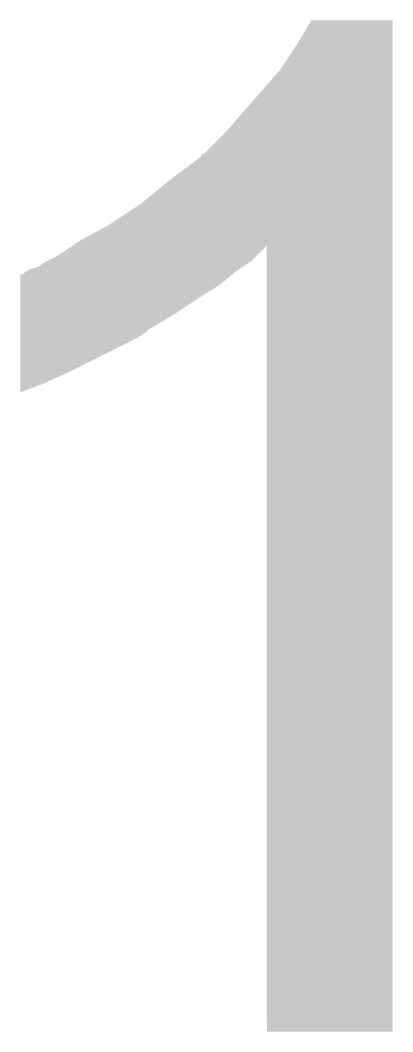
# Model space of a CAD drawing. Extents: x -1.3 to 24.2, y -3.9 to 39.2.
# Drawn here: x 15.697 to 16.058, y 5.004 to 5.984 of the extents above; entities that cross this region are included whole.
import ezdxf

# ---------------------------------------------------------------- set-up
doc = ezdxf.new("R2010")
doc.units = 0
doc.layers.add('6DOF_IMU_14_CLICK_V100_GTO', color=14, linetype='CONTINUOUS')

msp = doc.modelspace()

# ---------------------------------------------------------------- linework, layer by layer
at = {"layer": '6DOF_IMU_14_CLICK_V100_GTO'}
for points in [[(15.9639, 5.958838), (15.979136, 5.984216), (16.057878, 5.958838), (16.05788, 5.984216)], [(15.979136, 5.984216), (15.979152, 5.98424), (16.05788, 5.984216), (15.979152, 5.98424)], [(15.94866, 5.93598), (15.9639, 5.958838), (16.057878, 5.93598), (16.057878, 5.958838)], [(15.9131, 5.89534), (15.94866, 5.93598), (16.057876, 5.89534), (16.057878, 5.93598)], [(15.89786, 5.87756), (15.9131, 5.89534), (16.057876, 5.87756), (16.057876, 5.89534)], [(15.875006, 5.854706), (15.89786, 5.87756), (16.057876, 5.854706), (16.057876, 5.87756)], [(15.87246, 5.85217), (15.872484, 5.8547), (16.057876, 5.85217), (16.057876, 5.8547)], [(15.872484, 5.8547), (15.875006, 5.854706), (16.057876, 5.8547), (16.057876, 5.854706)], [(15.84198, 5.8293), (15.87246, 5.85217), (16.057876, 5.8293), (16.057876, 5.85217)], [(15.81404, 5.80644), (15.84198, 5.8293), (16.057874, 5.80644), (16.057876, 5.8293)], [(15.78356, 5.78612), (15.81404, 5.80644), (16.057874, 5.78612), (16.057874, 5.80644)], [(15.755618, 5.770878), (15.78356, 5.78612), (16.057874, 5.770878), (16.057874, 5.78612)], [(15.732762, 5.755642), (15.747942, 5.765762), (15.9258, 5.755642), (15.935918, 5.765762)], [(15.747942, 5.765762), (15.755618, 5.770878), (16.057874, 5.765762), (16.057874, 5.770878)], [(15.93596, 5.003824), (15.935918, 5.765762), (16.057856, 5.003824), (16.057874, 5.765762)], [(15.722602, 5.75056), (15.732762, 5.755642), (15.92072, 5.75056), (15.9258, 5.755642)], [(15.707362, 5.74294), (15.714984, 5.745482), (15.90929, 5.74294), (15.913102, 5.745482)], [(15.714984, 5.745482), (15.722602, 5.75056), (15.913102, 5.745482), (15.92072, 5.75056)], [(15.69722, 5.7277), (15.697224, 5.73786), (15.890238, 5.7277), (15.90243, 5.73786)], [(15.697224, 5.73786), (15.699746, 5.737866), (15.90243, 5.73786), (15.902438, 5.737866)], [(15.699746, 5.737866), (15.70228, 5.7404), (15.902438, 5.737866), (15.90548, 5.7404)], [(15.70228, 5.7404), (15.702284, 5.740402), (15.90548, 5.7404), (15.905482, 5.740402)], [(15.702284, 5.740402), (15.707362, 5.74294), (15.905482, 5.740402), (15.90929, 5.74294)], [(15.697218, 5.715), (15.69722, 5.7277), (15.86992, 5.715), (15.890238, 5.7277)], [(15.697214, 5.69976), (15.697218, 5.715), (15.847062, 5.69976), (15.86992, 5.715)], [(15.697212, 5.684518), (15.697214, 5.69976), (15.821658, 5.684518), (15.847062, 5.69976)], [(15.697202, 5.64134), (15.69721, 5.6769), (15.74038, 5.64134), (15.811498, 5.6769)], [(15.69721, 5.6769), (15.697212, 5.68198), (15.811498, 5.6769), (15.81912, 5.68198)], [(15.697212, 5.68198), (15.697212, 5.684518), (15.81912, 5.68198), (15.821658, 5.684518)], [(15.6972, 5.63118), (15.697202, 5.64134), (15.71752, 5.63118), (15.74038, 5.64134)], [(15.6972, 5.623592), (15.6972, 5.63118), (15.6972, 5.623592), (15.71752, 5.63118)], [(16.057856, 5.0038), (15.93596, 5.003824), (16.057856, 5.0038), (16.057856, 5.003824)]]:
    msp.add_solid(points, dxfattribs=at)

doc.saveas('drawing.dxf')
